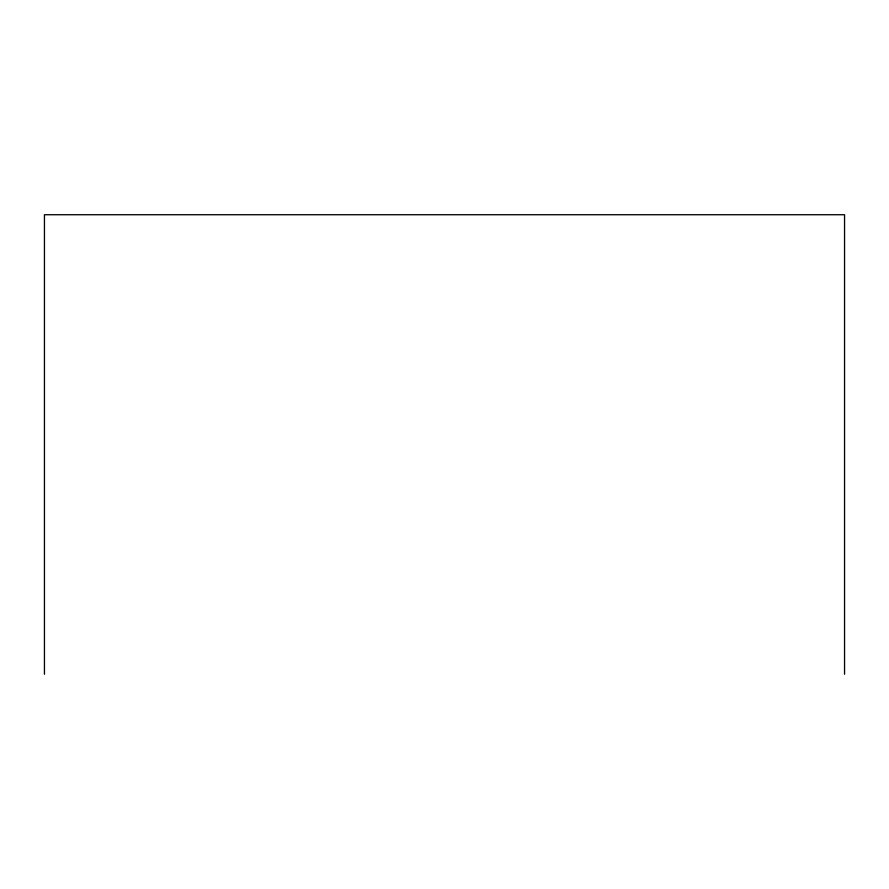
<?xml version="1.0" encoding="UTF-8"?>
<svg xmlns="http://www.w3.org/2000/svg" width="889" height="889" viewBox="0 0 889 889"><rect width="100%" height="100%" fill="white"/><g stroke="black" fill="none" stroke-linecap="round" stroke-linejoin="round"><path stroke-width="1.33" d="M844.55 674.273L844.55 214.727L44.45 214.727L44.45 674.273"/></g></svg>
